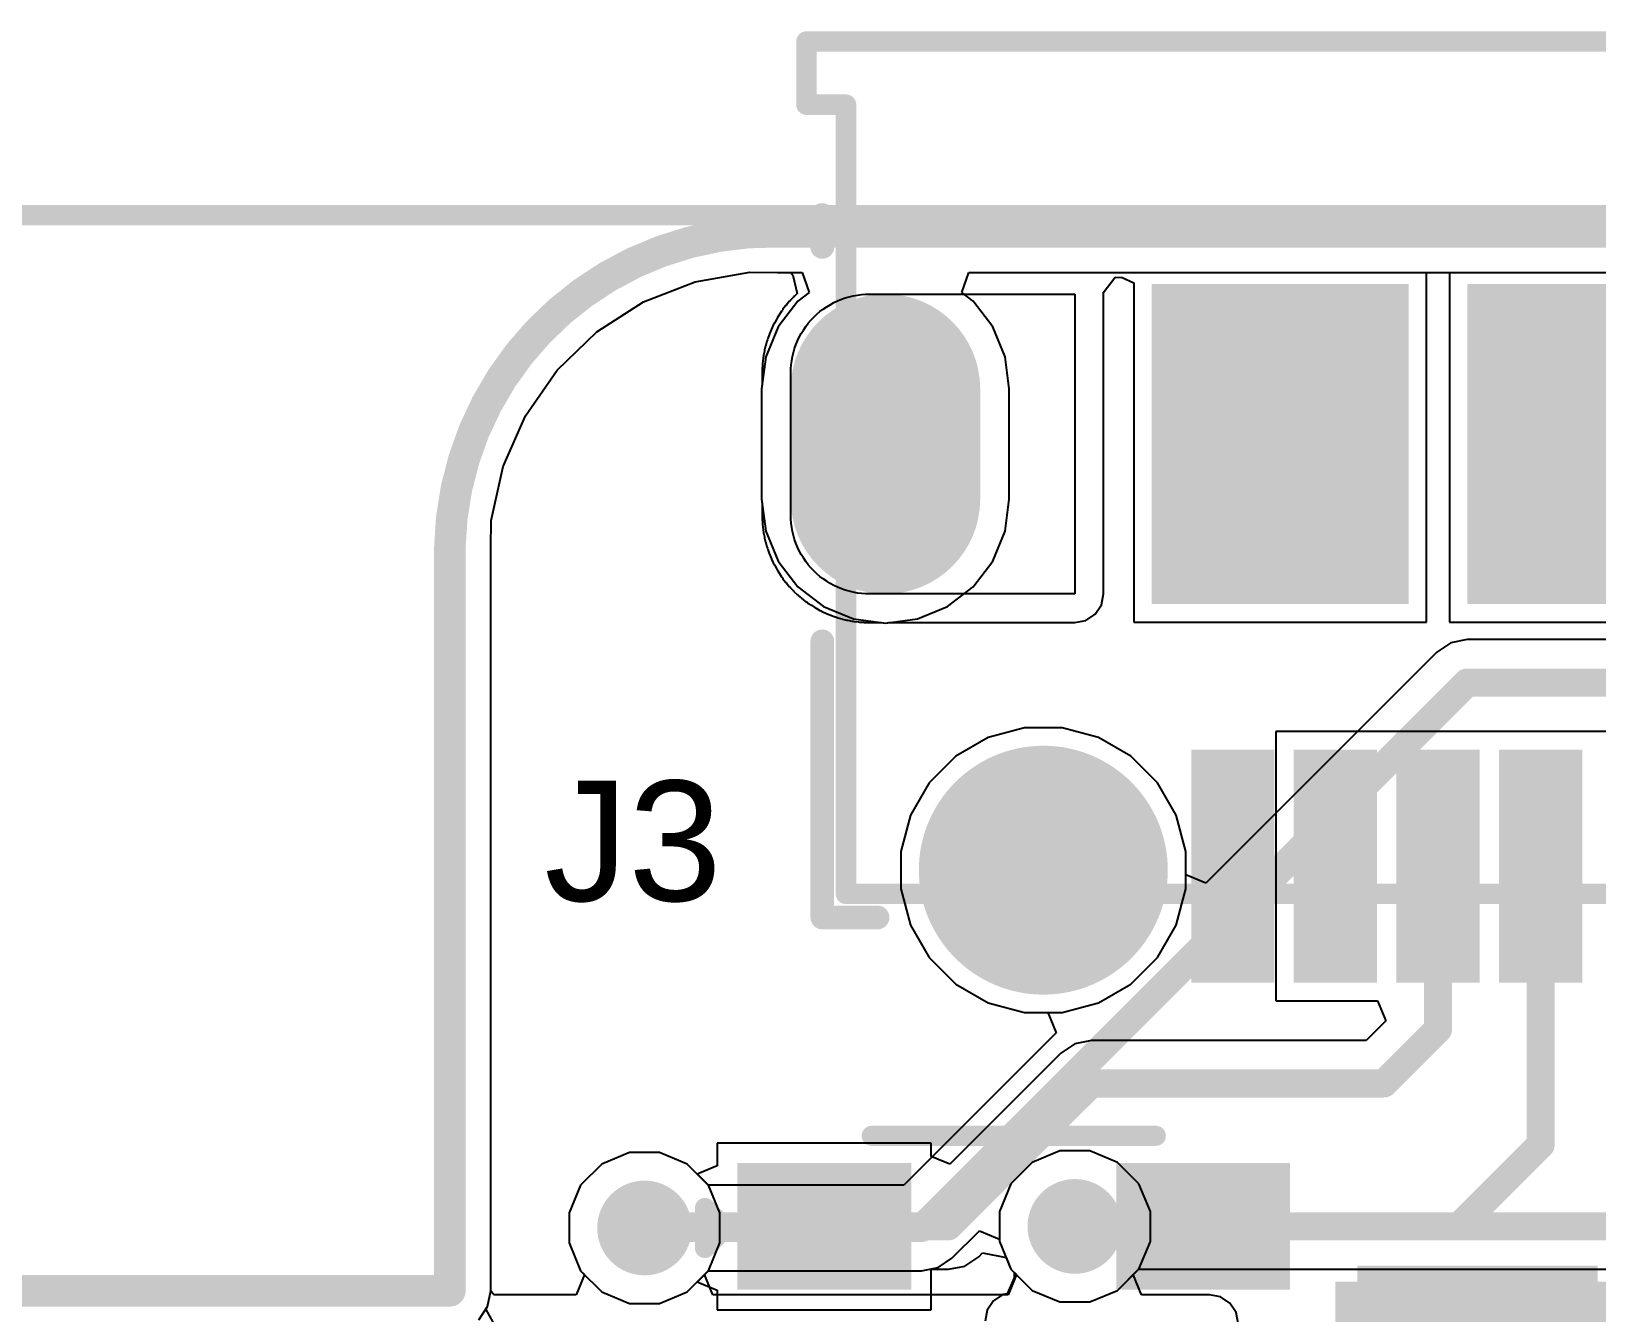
# Model space of a CAD drawing. Header units: inches. Extents: x -3 to 128, y -12 to 41.
# Drawn here: x 57.36 to 67.28, y 32.95 to 41.07 of the extents above; entities that cross this region are included whole.
import ezdxf

# ---------------------------------------------------------------- set-up
doc = ezdxf.new("R2010")
doc.units = ezdxf.units.IN
for name, color, linetype in [('Board Cutout', 216, 'Continuous'), ('Bottom Layer', 5, 'Continuous'), ('Bottom Solder', 6, 'Continuous'), ('Layer 1', 16, 'Continuous'), ('Layer 2', 76, 'Continuous'), ('Mechanical 13', 56, 'Continuous'), ('Multi-Layer', 9, 'Continuous'), ('Pad Holes', 156, 'Continuous'), ('Top Layer', 1, 'Continuous'), ('Top Overlay', 2, 'Continuous'), ('Top Paste', 8, 'Continuous'), ('Top Solder', 216, 'Continuous'), ('Via Holes', 16, 'Continuous')]:
    doc.layers.add(name, color=color, linetype=linetype)
doc.styles.add('Arial', font='', dxfattribs={"height": 0.2})
doc.styles.get('Arial').set_extended_font_data('Arial')

msp = doc.modelspace()

# ---------------------------------------------------------------- hatches: boundary and pattern name
at = {"layer": 'Bottom Layer'}
h = msp.add_hatch(color=5, dxfattribs=at)
edge = h.paths.add_edge_path()
edge.add_arc((62.772, 38.805), 0.6, 0, 180)
edge.add_line((62.172, 38.805), (62.172, 38.105))
edge.add_arc((62.772, 38.105), 0.6, 180, 360)
edge.add_line((63.372, 38.105), (63.372, 38.805))
h = msp.add_hatch(color=5, dxfattribs=at)
edge = h.paths.add_edge_path()
edge.add_arc((63.772, 35.755), 0.725, 0, 360)
h = msp.add_hatch(color=5, dxfattribs=at)
edge = h.paths.add_edge_path()
edge.add_arc((61.246, 33.488), 0.3, 0, 360)
h = msp.add_hatch(color=5, dxfattribs=at)
edge = h.paths.add_edge_path()
edge.add_arc((63.972, 33.498), 0.3, 0, 360)
at = {"layer": 'Bottom Solder'}
h = msp.add_hatch(color=6, dxfattribs=at)
edge = h.paths.add_edge_path()
edge.add_arc((63.772, 35.755), 0.7885, 0, 360)
at = {"layer": 'Layer 1'}
h = msp.add_hatch(color=16, dxfattribs=at)
edge = h.paths.add_edge_path()
edge.add_arc((62.772, 38.805), 0.6, 0, 180)
edge.add_line((62.172, 38.805), (62.172, 38.105))
edge.add_arc((62.772, 38.105), 0.6, 180, 360)
edge.add_line((63.372, 38.105), (63.372, 38.805))
h = msp.add_hatch(color=16, dxfattribs=at)
edge = h.paths.add_edge_path()
edge.add_arc((63.772, 35.755), 0.725, 0, 360)
h = msp.add_hatch(color=16, dxfattribs=at)
edge = h.paths.add_edge_path()
edge.add_arc((61.246, 33.488), 0.3, 0, 360)
h = msp.add_hatch(color=16, dxfattribs=at)
edge = h.paths.add_edge_path()
edge.add_arc((63.972, 33.498), 0.3, 0, 360)
at = {"layer": 'Layer 2'}
h = msp.add_hatch(color=76, dxfattribs=at)
edge = h.paths.add_edge_path()
edge.add_arc((62.772, 38.805), 0.6, 0, 180)
edge.add_line((62.172, 38.805), (62.172, 38.105))
edge.add_arc((62.772, 38.105), 0.6, 180, 360)
edge.add_line((63.372, 38.105), (63.372, 38.805))
h = msp.add_hatch(color=76, dxfattribs=at)
edge = h.paths.add_edge_path()
edge.add_arc((63.772, 35.755), 0.725, 0, 360)
h = msp.add_hatch(color=76, dxfattribs=at)
edge = h.paths.add_edge_path()
edge.add_arc((61.246, 33.488), 0.3, 0, 360)
h = msp.add_hatch(color=76, dxfattribs=at)
edge = h.paths.add_edge_path()
edge.add_arc((63.972, 33.498), 0.3, 0, 360)
at = {"layer": 'Multi-Layer'}
h = msp.add_hatch(color=9, dxfattribs=at)
edge = h.paths.add_edge_path()
edge.add_arc((62.772, 38.805), 0.6, 0, 180)
edge.add_line((62.172, 38.805), (62.172, 38.105))
edge.add_arc((62.772, 38.105), 0.6, 180, 360)
edge.add_line((63.372, 38.105), (63.372, 38.805))
h = msp.add_hatch(color=9, dxfattribs=at)
edge = h.paths.add_edge_path()
edge.add_arc((63.772, 35.755), 0.725, 0, 360)
at = {"layer": 'Pad Holes'}
h = msp.add_hatch(color=7, dxfattribs=at)
edge = h.paths.add_edge_path()
edge.add_arc((62.772, 38.805), 0.3, 0, 180)
edge.add_line((62.472, 38.805), (62.472, 38.105))
edge.add_arc((62.772, 38.105), 0.3, 180, 360)
edge.add_line((63.072, 38.105), (63.072, 38.805))
h = msp.add_hatch(color=7, dxfattribs=at)
edge = h.paths.add_edge_path()
edge.add_arc((63.772, 35.755), 0.425, 0, 360)
at = {"layer": 'Top Layer'}
h = msp.add_hatch(color=1, dxfattribs=at)
edge = h.paths.add_edge_path()
edge.add_arc((62.772, 38.805), 0.6, 0, 180)
edge.add_line((62.172, 38.805), (62.172, 38.105))
edge.add_arc((62.772, 38.105), 0.6, 180, 360)
edge.add_line((63.372, 38.105), (63.372, 38.805))
for points in [[(66.022, 37.505), (64.522, 37.505), (64.522, 39.405), (66.022, 39.405)], [(68.022, 37.505), (66.522, 37.505), (66.522, 39.405), (68.022, 39.405)], [(65.172, 35.105), (64.772, 35.105), (64.772, 36.455), (65.172, 36.455)], [(65.822, 35.105), (65.422, 35.105), (65.422, 36.455), (65.822, 36.455)], [(66.472, 35.105), (66.072, 35.105), (66.072, 36.455), (66.472, 36.455)], [(67.122, 35.105), (66.722, 35.105), (66.722, 36.455), (67.122, 36.455)], [(62.8845, 33.148), (61.8845, 33.148), (61.8845, 33.848), (62.8845, 33.848)], [(65.2846, 33.148), (64.2846, 33.148), (64.2846, 33.848), (65.2846, 33.848)], [(65.622, 31.8022), (67.772, 31.8022), (67.772, 33.1482), (65.622, 33.1482)], [(65.862, 31.9482), (65.862, 33.1482), (67.182, 33.1482), (67.182, 31.9482)]]:
    msp.add_hatch(color=1, dxfattribs=at).paths.add_polyline_path(points)
h = msp.add_hatch(color=1, dxfattribs=at)
edge = h.paths.add_edge_path()
edge.add_arc((63.772, 35.755), 0.725, 0, 360)
h = msp.add_hatch(color=1, dxfattribs=at)
edge = h.paths.add_edge_path()
edge.add_arc((61.246, 33.488), 0.3, 0, 360)
h = msp.add_hatch(color=1, dxfattribs=at)
edge = h.paths.add_edge_path()
edge.add_arc((63.972, 33.498), 0.3, 0, 360)
at = {"layer": 'Top Paste'}
for points in [[(66.022, 37.505), (64.522, 37.505), (64.522, 39.405), (66.022, 39.405)], [(68.022, 37.505), (66.522, 37.505), (66.522, 39.405), (68.022, 39.405)], [(65.172, 35.105), (64.772, 35.105), (64.772, 36.455), (65.172, 36.455)], [(65.822, 35.105), (65.422, 35.105), (65.422, 36.455), (65.822, 36.455)], [(66.472, 35.105), (66.072, 35.105), (66.072, 36.455), (66.472, 36.455)], [(67.122, 35.105), (66.722, 35.105), (66.722, 36.455), (67.122, 36.455)], [(62.8845, 33.148), (61.8845, 33.148), (61.8845, 33.848), (62.8845, 33.848)], [(65.2846, 33.148), (64.2846, 33.148), (64.2846, 33.848), (65.2846, 33.848)], [(65.862, 31.9482), (65.862, 33.1482), (67.182, 33.1482), (67.182, 31.9482)]]:
    msp.add_hatch(color=8, dxfattribs=at).paths.add_polyline_path(points)
at = {"layer": 'Top Solder'}
for points in [[(66.0855, 37.4415), (64.4585, 37.4415), (64.4585, 39.4685), (66.0855, 39.4685)], [(68.0855, 37.4415), (66.4585, 37.4415), (66.4585, 39.4685), (68.0855, 39.4685)], [(65.2355, 35.0415), (64.7085, 35.0415), (64.7085, 36.5185), (65.2355, 36.5185)], [(65.8855, 35.0415), (65.3585, 35.0415), (65.3585, 36.5185), (65.8855, 36.5185)], [(66.5355, 35.0415), (66.0085, 35.0415), (66.0085, 36.5185), (66.5355, 36.5185)], [(67.1855, 35.0415), (66.6585, 35.0415), (66.6585, 36.5185), (67.1855, 36.5185)], [(62.9353, 33.0972), (61.8337, 33.0972), (61.8337, 33.8988), (62.9353, 33.8988)], [(65.3354, 33.0972), (64.2338, 33.0972), (64.2338, 33.8988), (65.3354, 33.8988)], [(65.7604, 31.8466), (65.7604, 33.2498), (67.2836, 33.2498), (67.2836, 31.8466)]]:
    msp.add_hatch(color=216, dxfattribs=at).paths.add_polyline_path(points)
h = msp.add_hatch(color=216, dxfattribs=at)
edge = h.paths.add_edge_path()
edge.add_arc((63.772, 35.755), 0.7885, 0, 360)
at = {"layer": 'Via Holes'}
h = msp.add_hatch(color=7, dxfattribs=at)
edge = h.paths.add_edge_path()
edge.add_arc((61.246, 33.488), 0.15, 0, 360)
h = msp.add_hatch(color=7, dxfattribs=at)
edge = h.paths.add_edge_path()
edge.add_arc((63.972, 33.498), 0.15, 0, 360)

# ---------------------------------------------------------------- linework, layer by layer
at = {"layer": 'Board Cutout', "const_width": 0.2}
msp.add_lwpolyline([(60.0128, 37.8, -0.414214), (62.0928, 39.8)], format="xyb", dxfattribs=at)
for points in [[(62.0928, 39.8), (79.4926, 39.8)], [(60.0128, 33.09), (60.0128, 37.8)], [(-0.0026, 33.09), (59.9977, 33.09)]]:
    msp.add_lwpolyline(points, dxfattribs=at)
at = {"layer": 'Board Cutout', "const_width": 0.1}
for points in [[(62.0428, 39.8, 1), (62.1428, 39.8, 1)], [(62.0428, 39.8, 1), (62.1428, 39.8, 1)], [(59.9628, 37.8, 1), (60.0628, 37.8, 1)], [(59.9628, 37.8, 1), (60.0628, 37.8, 1)], [(59.9477, 33.09, 1), (60.0477, 33.09, 1)], [(59.9628, 33.09, 1), (60.0628, 33.09, 1)]]:
    msp.add_lwpolyline(points, format="xyb", close=True, dxfattribs=at)
at = {"layer": 'Bottom Layer'}
for p, q in [((61.2401, 39.355), (61.5669, 39.4829)), ((61.5669, 39.4829), (61.9123, 39.5446)), ((61.9123, 39.5446), (62.0877, 39.5411)), ((62.0877, 39.5411), (62.0903, 39.5416)), ((62.0903, 39.5416), (62.0928, 39.5411)), ((62.0928, 39.5411), (62.2449, 39.5411)), ((62.2449, 39.5411), (62.288, 39.4141)), ((63.256, 39.4141), (63.2991, 39.5411)), ((63.2991, 39.5411), (69.2449, 39.5411)), ((62.288, 39.4141), (62.2172, 39.3598)), ((63.3267, 39.3598), (63.256, 39.4141)), ((60.9446, 39.1658), (61.2401, 39.355)), ((62.2172, 39.3598), (62.0926, 39.1973)), ((63.4514, 39.1973), (63.3267, 39.3598)), ((60.6916, 38.9225), (60.9446, 39.1658)), ((62.0926, 39.1973), (62.0142, 39.0081)), ((63.5298, 39.0081), (63.4514, 39.1973)), ((62.0142, 39.0081), (61.9875, 38.805)), ((63.5565, 38.805), (63.5298, 39.0081)), ((60.491, 38.6346), (60.6916, 38.9225)), ((61.9875, 38.805), (61.9875, 38.105)), ((63.5565, 38.105), (63.5565, 38.805)), ((60.3504, 38.3131), (60.491, 38.6346)), ((60.2752, 37.9704), (60.3504, 38.3131)), ((61.9875, 38.105), (62.0142, 37.902)), ((63.5298, 37.902), (63.5565, 38.105)), ((60.2718, 37.7975), (60.2752, 37.9704)), ((62.0142, 37.902), (62.0926, 37.7128)), ((63.4514, 37.7128), (63.5298, 37.902)), ((60.2718, 33.09), (60.2718, 37.7975)), ((62.0926, 37.7128), (62.2172, 37.5503)), ((63.3267, 37.5503), (63.4514, 37.7128)), ((62.2172, 37.5503), (62.3797, 37.4256)), ((63.1642, 37.4256), (63.3267, 37.5503)), ((62.3797, 37.4256), (62.5689, 37.3473)), ((62.975, 37.3473), (63.1642, 37.4256)), ((62.5689, 37.3473), (62.772, 37.3205)), ((62.772, 37.3205), (62.975, 37.3473)), ((66.3523, 37.1948), (66.264, 37.1358)), ((66.4563, 37.2155), (66.3523, 37.1948)), ((69.5971, 37.2155), (66.4563, 37.2155)), ((66.264, 37.1358), (64.8018, 35.6736)), ((66.264, 37.1358), (66.264, 37.1358)), ((63.4235, 36.5963), (63.2176, 36.4775)), ((63.6531, 36.6578), (63.4235, 36.5963)), ((63.8908, 36.6578), (63.6531, 36.6578)), ((64.1204, 36.5963), (63.8908, 36.6578)), ((64.3263, 36.4775), (64.1204, 36.5963)), ((63.2176, 36.4775), (63.0496, 36.3094)), ((64.4944, 36.3094), (64.3263, 36.4775)), ((63.0496, 36.3094), (62.9307, 36.1035)), ((64.6133, 36.1035), (64.4944, 36.3094)), ((62.9307, 36.1035), (62.8692, 35.8739)), ((64.6748, 35.8739), (64.6133, 36.1035)), ((62.8692, 35.8739), (62.8692, 35.6362)), ((64.6748, 35.7262), (64.6748, 35.8739)), ((64.8018, 35.6736), (64.6748, 35.7262)), ((62.8692, 35.6362), (62.9307, 35.4066)), ((62.9307, 35.4066), (63.0496, 35.2007)), ((63.0496, 35.2007), (63.2176, 35.0326)), ((63.2176, 35.0326), (63.4235, 34.9138)), ((63.4235, 34.9138), (63.6531, 34.8522)), ((63.6531, 34.8522), (63.8009, 34.8522)), ((63.8009, 34.8522), (63.8535, 34.7252)), ((63.8535, 34.7252), (62.8881, 33.7599)), ((61.1509, 33.9658), (60.9753, 33.893)), ((61.341, 33.9658), (61.1509, 33.9658)), ((61.5166, 33.893), (61.341, 33.9658)), ((60.9753, 33.893), (60.8409, 33.7586)), ((61.6498, 33.7599), (61.5166, 33.893)), ((60.8409, 33.7586), (60.7682, 33.583)), ((62.8881, 33.7599), (61.6498, 33.7599)), ((60.7682, 33.583), (60.7682, 33.3929)), ((63.193, 33.2957), (63.3672, 33.4698)), ((63.3672, 33.4698), (63.4942, 33.4172)), ((63.4942, 33.4172), (63.4942, 33.4029)), ((60.7682, 33.3929), (60.8409, 33.2173)), ((63.4942, 33.4029), (63.5669, 33.2273)), ((60.8409, 33.2173), (60.9753, 33.0829)), ((63.0007, 33.216), (63.1048, 33.2367)), ((63.1048, 33.2367), (63.193, 33.2957)), ((63.5669, 33.2273), (63.7013, 33.0929)), ((64.2426, 33.0929), (64.3758, 33.226)), ((64.3758, 33.226), (68.862, 33.226)), ((61.5166, 33.0829), (61.6498, 33.216)), ((61.6498, 33.216), (63.0007, 33.216)), ((60.2521, 32.9909), (60.2718, 33.09)), ((60.9753, 33.0829), (61.1509, 33.0102)), ((61.341, 33.0102), (61.5166, 33.0829)), ((63.7013, 33.0929), (63.8769, 33.0202)), ((63.8769, 33.0202), (64.067, 33.0202)), ((64.067, 33.0202), (64.2426, 33.0929)), ((60.1959, 32.9069), (60.2521, 32.9909)), ((61.1509, 33.0102), (61.341, 33.0102))]:
    msp.add_line(p, q, dxfattribs=at)
at = {"layer": 'Bottom Layer', "const_width": 0.1778}
for points in [[(63.0007, 33.488), (66.4563, 36.9435)], [(66.4563, 36.9435), (77.379, 36.9435)], [(61.246, 33.488), (63.0007, 33.488)], [(63.972, 33.498), (68.862, 33.498)]]:
    msp.add_lwpolyline(points, dxfattribs=at)
at = {"layer": 'Bottom Layer', "const_width": 0.0889}
for points in [[(66.4119, 36.9435, 1), (66.5008, 36.9435, 1)], [(66.4119, 36.9435, 1), (66.5008, 36.9435, 1)], [(61.2015, 33.488, 1), (61.2904, 33.488, 1)], [(62.9563, 33.488, 1), (63.0452, 33.488, 1)], [(62.9563, 33.488, 1), (63.0452, 33.488, 1)], [(63.9275, 33.498, 1), (64.0164, 33.498, 1)]]:
    msp.add_lwpolyline(points, format="xyb", close=True, dxfattribs=at)
at = {"layer": 'Layer 1'}
for p, q in [((61.2401, 39.355), (61.5669, 39.4829)), ((61.5669, 39.4829), (61.9123, 39.5446)), ((61.9123, 39.5446), (62.0877, 39.5411)), ((62.0877, 39.5411), (62.0903, 39.5416)), ((62.0903, 39.5416), (62.0928, 39.5411)), ((62.0928, 39.5411), (62.2449, 39.5411)), ((62.2449, 39.5411), (62.288, 39.4141)), ((63.256, 39.4141), (63.2991, 39.5411)), ((63.2991, 39.5411), (69.2449, 39.5411)), ((62.288, 39.4141), (62.2172, 39.3598)), ((63.3267, 39.3598), (63.256, 39.4141)), ((60.9446, 39.1658), (61.2401, 39.355)), ((62.2172, 39.3598), (62.0926, 39.1973)), ((63.4514, 39.1973), (63.3267, 39.3598)), ((60.6916, 38.9225), (60.9446, 39.1658)), ((62.0926, 39.1973), (62.0142, 39.0081)), ((63.5298, 39.0081), (63.4514, 39.1973)), ((62.0142, 39.0081), (61.9875, 38.805)), ((63.5565, 38.805), (63.5298, 39.0081)), ((60.491, 38.6346), (60.6916, 38.9225)), ((61.9875, 38.805), (61.9875, 38.105)), ((63.5565, 38.105), (63.5565, 38.805)), ((60.3504, 38.3131), (60.491, 38.6346)), ((60.2752, 37.9704), (60.3504, 38.3131)), ((61.9875, 38.105), (62.0142, 37.902)), ((63.5298, 37.902), (63.5565, 38.105)), ((60.2718, 37.7975), (60.2752, 37.9704)), ((62.0142, 37.902), (62.0926, 37.7128)), ((63.4514, 37.7128), (63.5298, 37.902)), ((60.2718, 33.09), (60.2718, 37.7975)), ((62.0926, 37.7128), (62.2172, 37.5503)), ((63.3267, 37.5503), (63.4514, 37.7128)), ((62.2172, 37.5503), (62.3797, 37.4256)), ((63.1642, 37.4256), (63.3267, 37.5503)), ((62.3797, 37.4256), (62.5689, 37.3473)), ((62.975, 37.3473), (63.1642, 37.4256)), ((62.5689, 37.3473), (62.772, 37.3205)), ((62.772, 37.3205), (62.975, 37.3473)), ((63.4235, 36.5963), (63.2176, 36.4775)), ((63.6531, 36.6578), (63.4235, 36.5963)), ((63.8908, 36.6578), (63.6531, 36.6578)), ((64.1204, 36.5963), (63.8908, 36.6578)), ((64.3263, 36.4775), (64.1204, 36.5963)), ((63.2176, 36.4775), (63.0496, 36.3094)), ((64.4944, 36.3094), (64.3263, 36.4775)), ((63.0496, 36.3094), (62.9307, 36.1035)), ((64.6133, 36.1035), (64.4944, 36.3094)), ((62.9307, 36.1035), (62.8692, 35.8739)), ((64.6748, 35.8739), (64.6133, 36.1035)), ((62.8692, 35.8739), (62.8692, 35.6362)), ((64.6748, 35.6362), (64.6748, 35.8739)), ((62.8692, 35.6362), (62.9307, 35.4066)), ((64.6133, 35.4066), (64.6748, 35.6362)), ((62.9307, 35.4066), (63.0496, 35.2007)), ((64.4944, 35.2007), (64.6133, 35.4066)), ((63.0496, 35.2007), (63.2176, 35.0326)), ((64.3263, 35.0326), (64.4944, 35.2007)), ((63.2176, 35.0326), (63.4235, 34.9138)), ((64.1204, 34.9138), (64.3263, 35.0326)), ((63.4235, 34.9138), (63.6531, 34.8522)), ((63.8908, 34.8522), (64.1204, 34.9138)), ((63.6531, 34.8522), (63.8908, 34.8522)), ((61.1509, 33.9658), (60.9753, 33.893)), ((61.341, 33.9658), (61.1509, 33.9658)), ((61.5166, 33.893), (61.341, 33.9658)), ((63.8769, 33.9758), (63.7013, 33.903)), ((64.067, 33.9758), (63.8769, 33.9758)), ((64.2426, 33.903), (64.067, 33.9758)), ((60.9753, 33.893), (60.8409, 33.7586)), ((61.651, 33.7586), (61.5166, 33.893)), ((63.7013, 33.903), (63.5669, 33.7686)), ((64.377, 33.7686), (64.2426, 33.903)), ((60.8409, 33.7586), (60.7682, 33.583)), ((61.7238, 33.583), (61.651, 33.7586)), ((63.5669, 33.7686), (63.4942, 33.593)), ((64.4498, 33.593), (64.377, 33.7686)), ((60.7682, 33.583), (60.7682, 33.3929)), ((61.7238, 33.3929), (61.7238, 33.583)), ((63.4942, 33.593), (63.4942, 33.4029)), ((64.4498, 33.4029), (64.4498, 33.593)), ((60.7682, 33.3929), (60.8409, 33.2173)), ((61.651, 33.2173), (61.7238, 33.3929)), ((63.4942, 33.4029), (63.5669, 33.2273)), ((64.377, 33.2273), (64.4498, 33.4029)), ((60.8409, 33.2173), (60.9753, 33.0829)), ((61.5166, 33.0829), (61.651, 33.2173)), ((63.5669, 33.2273), (63.7013, 33.0929)), ((64.2426, 33.0929), (64.377, 33.2273)), ((60.2521, 32.9909), (60.2718, 33.09)), ((60.9753, 33.0829), (61.1509, 33.0102)), ((61.341, 33.0102), (61.5166, 33.0829)), ((63.7013, 33.0929), (63.8769, 33.0202)), ((63.8769, 33.0202), (64.067, 33.0202)), ((64.067, 33.0202), (64.2426, 33.0929)), ((60.1959, 32.9069), (60.2521, 32.9909)), ((61.1509, 33.0102), (61.341, 33.0102))]:
    msp.add_line(p, q, dxfattribs=at)
at = {"layer": 'Layer 2'}
for p, q in [((61.2401, 39.355), (61.5669, 39.4829)), ((61.5669, 39.4829), (61.9123, 39.5446)), ((61.9123, 39.5446), (62.0877, 39.5411)), ((62.0877, 39.5411), (62.0903, 39.5416)), ((62.0903, 39.5416), (62.0928, 39.5411)), ((62.0928, 39.5411), (62.2449, 39.5411)), ((62.2449, 39.5411), (62.288, 39.4141)), ((63.256, 39.4141), (63.2991, 39.5411)), ((63.2991, 39.5411), (69.2449, 39.5411)), ((62.288, 39.4141), (62.2172, 39.3598)), ((63.3267, 39.3598), (63.256, 39.4141)), ((60.9446, 39.1658), (61.2401, 39.355)), ((62.2172, 39.3598), (62.0926, 39.1973)), ((63.4514, 39.1973), (63.3267, 39.3598)), ((60.6916, 38.9225), (60.9446, 39.1658)), ((62.0926, 39.1973), (62.0142, 39.0081)), ((63.5298, 39.0081), (63.4514, 39.1973)), ((62.0142, 39.0081), (61.9875, 38.805)), ((63.5565, 38.805), (63.5298, 39.0081)), ((60.491, 38.6346), (60.6916, 38.9225)), ((61.9875, 38.805), (61.9875, 38.105)), ((63.5565, 38.105), (63.5565, 38.805)), ((60.3504, 38.3131), (60.491, 38.6346)), ((60.2752, 37.9704), (60.3504, 38.3131)), ((61.9875, 38.105), (62.0142, 37.902)), ((63.5298, 37.902), (63.5565, 38.105)), ((60.2718, 37.7975), (60.2752, 37.9704)), ((62.0142, 37.902), (62.0926, 37.7128)), ((63.4514, 37.7128), (63.5298, 37.902)), ((60.2718, 33.09), (60.2718, 37.7975)), ((62.0926, 37.7128), (62.2172, 37.5503)), ((63.3267, 37.5503), (63.4514, 37.7128)), ((62.2172, 37.5503), (62.3797, 37.4256)), ((63.1642, 37.4256), (63.3267, 37.5503)), ((62.3797, 37.4256), (62.5689, 37.3473)), ((62.975, 37.3473), (63.1642, 37.4256)), ((62.5689, 37.3473), (62.772, 37.3205)), ((62.772, 37.3205), (62.975, 37.3473)), ((63.4235, 36.5963), (63.2176, 36.4775)), ((63.6531, 36.6578), (63.4235, 36.5963)), ((63.8908, 36.6578), (63.6531, 36.6578)), ((64.1204, 36.5963), (63.8908, 36.6578)), ((64.3263, 36.4775), (64.1204, 36.5963)), ((63.2176, 36.4775), (63.0496, 36.3094)), ((64.4944, 36.3094), (64.3263, 36.4775)), ((63.0496, 36.3094), (62.9307, 36.1035)), ((64.6133, 36.1035), (64.4944, 36.3094)), ((62.9307, 36.1035), (62.8692, 35.8739)), ((64.6748, 35.8739), (64.6133, 36.1035)), ((62.8692, 35.8739), (62.8692, 35.6362)), ((64.6748, 35.6362), (64.6748, 35.8739)), ((62.8692, 35.6362), (62.9307, 35.4066)), ((64.6133, 35.4066), (64.6748, 35.6362)), ((62.9307, 35.4066), (63.0496, 35.2007)), ((64.4944, 35.2007), (64.6133, 35.4066)), ((63.0496, 35.2007), (63.2176, 35.0326)), ((64.3263, 35.0326), (64.4944, 35.2007)), ((63.2176, 35.0326), (63.4235, 34.9138)), ((64.1204, 34.9138), (64.3263, 35.0326)), ((63.4235, 34.9138), (63.6531, 34.8522)), ((63.8908, 34.8522), (64.1204, 34.9138)), ((63.6531, 34.8522), (63.8908, 34.8522)), ((61.1509, 33.9658), (60.9753, 33.893)), ((61.341, 33.9658), (61.1509, 33.9658)), ((61.5166, 33.893), (61.341, 33.9658)), ((63.8769, 33.9758), (63.7013, 33.903)), ((64.067, 33.9758), (63.8769, 33.9758)), ((64.2426, 33.903), (64.067, 33.9758)), ((60.9753, 33.893), (60.8409, 33.7586)), ((61.651, 33.7586), (61.5166, 33.893)), ((63.7013, 33.903), (63.5669, 33.7686)), ((64.377, 33.7686), (64.2426, 33.903)), ((60.8409, 33.7586), (60.7682, 33.583)), ((61.7238, 33.583), (61.651, 33.7586)), ((63.5669, 33.7686), (63.4942, 33.593)), ((64.4498, 33.593), (64.377, 33.7686)), ((60.7682, 33.583), (60.7682, 33.3929)), ((61.7238, 33.3929), (61.7238, 33.583)), ((63.4942, 33.593), (63.4942, 33.4029)), ((64.4498, 33.4029), (64.4498, 33.593)), ((60.7682, 33.3929), (60.8409, 33.2173)), ((61.651, 33.2173), (61.7238, 33.3929)), ((63.4942, 33.4029), (63.5669, 33.2273)), ((64.377, 33.2273), (64.4498, 33.4029)), ((60.8409, 33.2173), (60.8659, 33.1923)), ((61.6261, 33.1923), (61.651, 33.2173)), ((63.5669, 33.2273), (63.6019, 33.1923)), ((64.342, 33.1923), (64.377, 33.2273)), ((60.8659, 33.1923), (60.8133, 33.0653)), ((61.6787, 33.0653), (61.6261, 33.1923)), ((63.6019, 33.1923), (63.5493, 33.0653)), ((64.3946, 33.0653), (64.342, 33.1923)), ((60.292, 33.0653), (60.2718, 33.09)), ((60.8133, 33.0653), (60.292, 33.0653)), ((63.5493, 33.0653), (61.6787, 33.0653)), ((64.8251, 33.0653), (64.3946, 33.0653)), ((64.8944, 33.0515), (64.8251, 33.0653)), ((64.9533, 33.0122), (64.8944, 33.0515)), ((64.9926, 32.9534), (64.9533, 33.0122)), ((65.0064, 32.884), (64.9926, 32.9534))]:
    msp.add_line(p, q, dxfattribs=at)
at = {"layer": 'Mechanical 13', "const_width": 0.13}
for points in [[(62.272, 41.005), (70.272, 41.005)], [(62.272, 40.605), (62.272, 41.005)], [(62.272, 40.605), (62.522, 40.605)], [(62.522, 35.605), (62.522, 40.605)], [(55.272, 39.905), (70.022, 39.905)], [(62.522, 35.605), (70.022, 35.605)]]:
    msp.add_lwpolyline(points, dxfattribs=at)
at = {"layer": 'Mechanical 13', "const_width": 0.065}
for points in [[(62.2395, 41.005, 1), (62.3045, 41.005, 1)], [(62.2395, 41.005, 1), (62.3045, 41.005, 1)], [(62.2395, 40.605, 1), (62.3045, 40.605, 1)], [(62.2395, 40.605, 1), (62.3045, 40.605, 1)], [(62.4895, 40.605, 1), (62.5545, 40.605, 1)], [(62.4895, 40.605, 1), (62.5545, 40.605, 1)], [(62.4895, 35.605, 1), (62.5545, 35.605, 1)], [(62.4895, 35.605, 1), (62.5545, 35.605, 1)]]:
    msp.add_lwpolyline(points, format="xyb", close=True, dxfattribs=at)
at = {"layer": 'Top Layer'}
for p, q in [((61.2401, 39.355), (61.5669, 39.4829)), ((61.5669, 39.4829), (61.9123, 39.5446)), ((61.9123, 39.5446), (62.0877, 39.5411)), ((62.0877, 39.5411), (62.0903, 39.5416)), ((62.0903, 39.5416), (62.0928, 39.5411)), ((62.0928, 39.5411), (62.1725, 39.5411)), ((62.1725, 39.5411), (62.1843, 39.5248)), ((62.1843, 39.5248), (62.2123, 39.4086)), ((64.1515, 39.4138), (64.2269, 39.5124)), ((64.2269, 39.5124), (64.2716, 39.5107)), ((64.2716, 39.5107), (64.3442, 39.4769)), ((64.3442, 39.4769), (64.3442, 37.3272)), ((66.1998, 37.3272), (66.1998, 39.5411)), ((66.1998, 39.5411), (66.3442, 39.5411)), ((66.3442, 39.5411), (66.3442, 37.3272)), ((62.1684, 39.3647), (62.1657, 39.3605)), ((62.1864, 39.3837), (62.1684, 39.3647)), ((62.1904, 39.3866), (62.1864, 39.3837)), ((62.1933, 39.3906), (62.1904, 39.3866)), ((62.2123, 39.4086), (62.1933, 39.3906)), ((62.469, 39.362), (62.493, 39.372)), ((62.493, 39.372), (62.517, 39.381)), ((62.517, 39.381), (62.543, 39.388)), ((62.543, 39.388), (62.568, 39.394)), ((62.568, 39.394), (62.594, 39.399)), ((62.594, 39.399), (62.62, 39.402)), ((62.62, 39.402), (62.646, 39.404)), ((62.646, 39.404), (62.672, 39.405)), ((62.672, 39.405), (63.972, 39.405)), ((63.972, 39.405), (63.972, 37.505)), ((64.1533, 39.405), (64.1515, 39.4138)), ((64.1533, 37.505), (64.1533, 39.405)), ((60.9446, 39.1658), (61.2401, 39.355)), ((62.114, 39.2964), (62.086, 39.2524)), ((62.1194, 39.302), (62.114, 39.2964)), ((62.1228, 39.3089), (62.1194, 39.302)), ((62.1388, 39.3299), (62.1228, 39.3089)), ((62.1425, 39.3332), (62.1388, 39.3299)), ((62.1448, 39.3374), (62.1425, 39.3332)), ((62.1618, 39.3574), (62.1448, 39.3374)), ((62.1657, 39.3605), (62.1618, 39.3574)), ((62.318, 39.259), (62.337, 39.277)), ((62.337, 39.277), (62.357, 39.294)), ((62.357, 39.294), (62.378, 39.31)), ((62.378, 39.31), (62.4, 39.324)), ((62.4, 39.324), (62.422, 39.338)), ((62.422, 39.338), (62.445, 39.351)), ((62.445, 39.351), (62.469, 39.362)), ((60.6916, 38.9225), (60.9446, 39.1658)), ((62.0476, 39.1778), (62.0376, 39.1538)), ((62.0494, 39.1804), (62.0476, 39.1778)), ((62.0502, 39.1836), (62.0494, 39.1804)), ((62.0612, 39.2076), (62.0502, 39.1836)), ((62.0657, 39.2139), (62.0612, 39.2076)), ((62.0682, 39.2212), (62.0657, 39.2139)), ((62.0812, 39.2442), (62.0682, 39.2212)), ((62.0843, 39.2479), (62.0812, 39.2442)), ((62.086, 39.2524), (62.0843, 39.2479)), ((62.239, 39.155), (62.253, 39.177)), ((62.253, 39.177), (62.267, 39.199)), ((62.267, 39.199), (62.283, 39.22)), ((62.283, 39.22), (62.3, 39.24)), ((62.3, 39.24), (62.318, 39.259)), ((62.0127, 39.0764), (62.0067, 39.0514)), ((62.0138, 39.0787), (62.0127, 39.0764)), ((62.0139, 39.0812), (62.0138, 39.0787)), ((62.0209, 39.1072), (62.0139, 39.0812)), ((62.0248, 39.115), (62.0209, 39.1072)), ((62.0262, 39.1237), (62.0248, 39.115)), ((62.0352, 39.1477), (62.0262, 39.1237)), ((62.037, 39.1505), (62.0352, 39.1477)), ((62.0376, 39.1538), (62.037, 39.1505)), ((62.196, 39.06), (62.205, 39.084)), ((62.205, 39.084), (62.215, 39.108)), ((62.215, 39.108), (62.226, 39.132)), ((62.226, 39.132), (62.239, 39.155)), ((61.9942, 38.971), (61.9922, 38.945)), ((61.9952, 38.9743), (61.9942, 38.971)), ((61.9979, 39.0038), (61.9949, 38.9778)), ((61.9949, 38.9778), (61.9952, 38.9743)), ((62, 39.0104), (61.9979, 39.0038)), ((62.005, 39.0433), (62, 39.0173)), ((62, 39.0173), (62, 39.0104)), ((62.0065, 39.0472), (62.005, 39.0433)), ((62.0067, 39.0514), (62.0065, 39.0472)), ((62.175, 38.957), (62.178, 38.983)), ((62.178, 38.983), (62.183, 39.009)), ((62.183, 39.009), (62.189, 39.034)), ((62.189, 39.034), (62.196, 39.06)), ((60.491, 38.6346), (60.6916, 38.9225)), ((61.9914, 38.9085), (61.9907, 38.905)), ((61.9907, 38.905), (61.9907, 38.8296)), ((61.9918, 38.938), (61.9908, 38.912)), ((61.9908, 38.912), (61.9914, 38.9085)), ((61.9927, 38.9414), (61.9918, 38.938)), ((61.9922, 38.945), (61.9927, 38.9414)), ((62.172, 38.905), (62.173, 38.931)), ((62.172, 38.005), (62.172, 38.905)), ((62.173, 38.931), (62.175, 38.957)), ((61.9907, 38.8296), (61.9875, 38.805)), ((61.9875, 38.805), (61.9875, 38.105)), ((60.3504, 38.3131), (60.491, 38.6346)), ((60.2752, 37.9704), (60.3504, 38.3131)), ((61.9875, 38.105), (61.9907, 38.0805)), ((61.9907, 38.0805), (61.9907, 38.005)), ((61.9907, 38.005), (61.9914, 38.0016)), ((61.9914, 38.0016), (61.9908, 37.9981)), ((61.9908, 37.9981), (61.9918, 37.9721)), ((62.173, 37.979), (62.172, 38.005)), ((62.175, 37.953), (62.173, 37.979)), ((60.2718, 37.7975), (60.2752, 37.9704)), ((61.9918, 37.9721), (61.9927, 37.9686)), ((61.9927, 37.9686), (61.9922, 37.9651)), ((61.9922, 37.9651), (61.9942, 37.9391)), ((61.9942, 37.9391), (61.9952, 37.9358)), ((61.9952, 37.9358), (61.9949, 37.9323)), ((61.9949, 37.9323), (61.9979, 37.9063)), ((61.9979, 37.9063), (62, 37.8997)), ((62, 37.8997), (62, 37.8928)), ((62, 37.8928), (62.005, 37.8668)), ((62.178, 37.927), (62.175, 37.953)), ((62.183, 37.901), (62.178, 37.927)), ((62.189, 37.876), (62.183, 37.901)), ((60.2718, 33.09), (60.2718, 37.7975)), ((62.005, 37.8668), (62.0065, 37.8629)), ((62.0065, 37.8629), (62.0067, 37.8587)), ((62.0067, 37.8587), (62.0127, 37.8337)), ((62.0127, 37.8337), (62.0138, 37.8314)), ((62.0138, 37.8314), (62.0139, 37.8289)), ((62.0139, 37.8289), (62.0209, 37.8029)), ((62.0209, 37.8029), (62.0248, 37.795)), ((62.0248, 37.795), (62.0262, 37.7864)), ((62.0262, 37.7864), (62.0352, 37.7624)), ((62.196, 37.85), (62.189, 37.876)), ((62.205, 37.826), (62.196, 37.85)), ((62.215, 37.802), (62.205, 37.826)), ((62.226, 37.778), (62.215, 37.802)), ((62.239, 37.755), (62.226, 37.778)), ((62.0352, 37.7624), (62.037, 37.7596)), ((62.037, 37.7596), (62.0376, 37.7563)), ((62.0376, 37.7563), (62.0476, 37.7323)), ((62.0476, 37.7323), (62.0494, 37.7296)), ((62.0494, 37.7296), (62.0502, 37.7265)), ((62.0502, 37.7265), (62.0612, 37.7025)), ((62.0612, 37.7025), (62.0657, 37.6962)), ((62.0657, 37.6962), (62.0682, 37.6888)), ((62.0682, 37.6888), (62.0812, 37.6658)), ((62.253, 37.733), (62.239, 37.755)), ((62.267, 37.711), (62.253, 37.733)), ((62.283, 37.69), (62.267, 37.711)), ((62.3, 37.67), (62.283, 37.69)), ((62.0812, 37.6658), (62.0843, 37.6622)), ((62.0843, 37.6622), (62.086, 37.6577)), ((62.086, 37.6577), (62.1, 37.6357)), ((62.1, 37.6357), (62.1, 37.6357)), ((62.1, 37.6357), (62.114, 37.6137)), ((62.114, 37.6137), (62.1194, 37.6081)), ((62.1194, 37.6081), (62.1228, 37.6012)), ((62.1228, 37.6012), (62.1388, 37.5802)), ((62.1388, 37.5802), (62.1425, 37.5769)), ((62.318, 37.651), (62.3, 37.67)), ((62.337, 37.633), (62.318, 37.651)), ((62.357, 37.616), (62.337, 37.633)), ((62.378, 37.6), (62.357, 37.616)), ((62.4, 37.586), (62.378, 37.6)), ((62.422, 37.572), (62.4, 37.586)), ((62.1425, 37.5769), (62.1448, 37.5726)), ((62.1448, 37.5726), (62.1618, 37.5526)), ((62.1618, 37.5526), (62.1657, 37.5496)), ((62.1657, 37.5496), (62.1684, 37.5454)), ((62.1684, 37.5454), (62.1864, 37.5264)), ((62.1864, 37.5264), (62.1904, 37.5235)), ((62.1904, 37.5235), (62.1933, 37.5194)), ((62.1933, 37.5194), (62.2123, 37.5014)), ((62.2123, 37.5014), (62.2165, 37.4988)), ((62.2165, 37.4988), (62.2196, 37.4949)), ((62.2196, 37.4949), (62.2396, 37.4779)), ((62.445, 37.559), (62.422, 37.572)), ((62.469, 37.548), (62.445, 37.559)), ((62.493, 37.538), (62.469, 37.548)), ((62.517, 37.529), (62.493, 37.538)), ((62.543, 37.522), (62.517, 37.529)), ((62.568, 37.516), (62.543, 37.522)), ((62.594, 37.511), (62.568, 37.516)), ((62.62, 37.508), (62.594, 37.511)), ((62.646, 37.506), (62.62, 37.508)), ((62.672, 37.505), (62.646, 37.506)), ((63.972, 37.505), (62.672, 37.505)), ((64.1395, 37.4357), (64.1533, 37.505)), ((62.2396, 37.4779), (62.2439, 37.4755)), ((62.2439, 37.4755), (62.2471, 37.4718)), ((62.2471, 37.4718), (62.2681, 37.4558)), ((62.2681, 37.4558), (62.2751, 37.4524)), ((62.2751, 37.4524), (62.2807, 37.4471)), ((62.2807, 37.4471), (62.3027, 37.4331)), ((62.3027, 37.4331), (62.3246, 37.4191)), ((62.3246, 37.4191), (62.3291, 37.4174)), ((62.3291, 37.4174), (62.3328, 37.4142)), ((62.3328, 37.4142), (62.3558, 37.4012)), ((62.3558, 37.4012), (62.3632, 37.3988)), ((62.3632, 37.3988), (62.3694, 37.3942)), ((62.3694, 37.3942), (62.3934, 37.3832)), ((62.3934, 37.3832), (62.3966, 37.3825)), ((62.3966, 37.3825), (62.3993, 37.3807)), ((64.1002, 37.3769), (64.1395, 37.4357)), ((62.3993, 37.3807), (62.4233, 37.3707)), ((62.4233, 37.3707), (62.4265, 37.37)), ((62.4265, 37.37), (62.4293, 37.3683)), ((62.4293, 37.3683), (62.4533, 37.3593)), ((62.4533, 37.3593), (62.462, 37.3579)), ((62.462, 37.3579), (62.4698, 37.354)), ((62.4698, 37.354), (62.4958, 37.347)), ((62.4958, 37.347), (62.4984, 37.3468)), ((62.4984, 37.3468), (62.5007, 37.3458)), ((62.5007, 37.3458), (62.5257, 37.3398)), ((62.5257, 37.3398), (62.5299, 37.3396)), ((62.5299, 37.3396), (62.5337, 37.338)), ((62.5337, 37.338), (62.5597, 37.333)), ((62.5597, 37.333), (62.5666, 37.3331)), ((62.5666, 37.3331), (62.5732, 37.331)), ((62.5732, 37.331), (62.5992, 37.328)), ((62.5992, 37.328), (62.6027, 37.3282)), ((62.6027, 37.3282), (62.6061, 37.3273)), ((62.6061, 37.3273), (62.6321, 37.3253)), ((62.6321, 37.3253), (62.6356, 37.3257)), ((62.6356, 37.3257), (62.639, 37.3249)), ((62.639, 37.3249), (62.665, 37.3239)), ((62.665, 37.3239), (62.6685, 37.3245)), ((62.6685, 37.3245), (62.672, 37.3238)), ((62.672, 37.3238), (62.7475, 37.3238)), ((62.7475, 37.3238), (62.772, 37.3205)), ((62.772, 37.3205), (62.7965, 37.3238)), ((62.7965, 37.3238), (63.972, 37.3238)), ((63.972, 37.3238), (64.0414, 37.3376)), ((64.0414, 37.3376), (64.1002, 37.3769)), ((64.3442, 37.3272), (66.1998, 37.3272)), ((66.3442, 37.3272), (68.1998, 37.3272)), ((63.4235, 36.5963), (63.2176, 36.4775)), ((63.6531, 36.6578), (63.4235, 36.5963)), ((63.8908, 36.6578), (63.6531, 36.6578)), ((64.1204, 36.5963), (63.8908, 36.6578)), ((64.3263, 36.4775), (64.1204, 36.5963)), ((67.3545, 36.6328), (65.2442, 36.6328)), ((65.2442, 36.6328), (65.2442, 34.9272)), ((63.2176, 36.4775), (63.0496, 36.3094)), ((64.4944, 36.3094), (64.3263, 36.4775)), ((63.0496, 36.3094), (62.9307, 36.1035)), ((64.6133, 36.1035), (64.4944, 36.3094)), ((62.9307, 36.1035), (62.8692, 35.8739)), ((64.6748, 35.8739), (64.6133, 36.1035)), ((62.8692, 35.8739), (62.8692, 35.6362)), ((64.6748, 35.6362), (64.6748, 35.8739)), ((62.8692, 35.6362), (62.9307, 35.4066)), ((64.6133, 35.4066), (64.6748, 35.6362)), ((62.9307, 35.4066), (63.0496, 35.2007)), ((64.4944, 35.2007), (64.6133, 35.4066)), ((63.0496, 35.2007), (63.2176, 35.0326)), ((64.3263, 35.0326), (64.4944, 35.2007)), ((63.2176, 35.0326), (63.4235, 34.9138)), ((64.1204, 34.9138), (64.3263, 35.0326)), ((63.4235, 34.9138), (63.6531, 34.8522)), ((63.8908, 34.8522), (64.1204, 34.9138)), ((65.2442, 34.9272), (65.8884, 34.9272)), ((65.8884, 34.9272), (65.941, 34.8002)), ((63.6531, 34.8522), (63.8908, 34.8522)), ((65.941, 34.8002), (65.8162, 34.6755)), ((63.9721, 34.6548), (63.8838, 34.5958)), ((64.0761, 34.6755), (63.9721, 34.6548)), ((65.8162, 34.6755), (64.0761, 34.6755)), ((63.8838, 34.5958), (63.1797, 33.8916)), ((63.0623, 34.0258), (61.7067, 34.0258)), ((61.7067, 34.0258), (61.7067, 33.8825)), ((63.0623, 33.9402), (63.0623, 34.0258)), ((61.1509, 33.9658), (60.9753, 33.893)), ((61.341, 33.9658), (61.1509, 33.9658)), ((61.5166, 33.893), (61.341, 33.9658)), ((63.1797, 33.8916), (63.0623, 33.9402)), ((60.9753, 33.893), (60.8409, 33.7586)), ((61.5797, 33.8299), (61.5166, 33.893)), ((61.7067, 33.8825), (61.5797, 33.8299)), ((60.8409, 33.7586), (60.7682, 33.583)), ((60.7682, 33.583), (60.7682, 33.3929)), ((60.7682, 33.3929), (60.8409, 33.2173)), ((63.3628, 33.3057), (63.387, 33.3298)), ((63.387, 33.3298), (63.5368, 33.3)), ((60.8409, 33.2173), (60.9753, 33.0829)), ((63.0623, 32.9702), (63.0623, 33.226)), ((63.0623, 33.226), (63.1705, 33.226)), ((63.1705, 33.226), (63.2746, 33.2467)), ((63.2746, 33.2467), (63.3628, 33.3057)), ((63.5368, 33.3), (63.5669, 33.2273)), ((63.5669, 33.2273), (63.5878, 33.2064)), ((61.5166, 33.0829), (61.5797, 33.146)), ((61.5797, 33.146), (61.7067, 33.0934)), ((63.5869, 33.1714), (63.5434, 33.0712)), ((63.5878, 33.2064), (63.5869, 33.1714)), ((60.2521, 32.9909), (60.2718, 33.09)), ((60.9753, 33.0829), (61.1509, 33.0102)), ((61.341, 33.0102), (61.5166, 33.0829)), ((61.7067, 33.0934), (61.7067, 32.9702)), ((63.4564, 33.0263), (63.4171, 32.9675)), ((63.5152, 33.0656), (63.4564, 33.0263)), ((63.5434, 33.0712), (63.5152, 33.0656)), ((60.2416, 32.9753), (60.2521, 32.9909)), ((60.3095, 32.8483), (60.2416, 32.9753)), ((61.1509, 33.0102), (61.341, 33.0102)), ((61.7067, 32.9702), (63.0623, 32.9702)), ((63.4171, 32.9675), (63.4033, 32.8982))]:
    msp.add_line(p, q, dxfattribs=at)
at = {"layer": 'Top Layer', "const_width": 0.1778}
for points in [[(66.272, 34.7466), (66.272, 35.78)], [(66.922, 34.015), (66.922, 35.78)], [(65.9289, 34.4035), (66.272, 34.7466)], [(63.1705, 33.498), (64.0761, 34.4035)], [(64.0761, 34.4035), (65.9289, 34.4035)], [(66.405, 33.498), (66.922, 34.015)], [(61.246, 33.498), (62.3845, 33.498)], [(61.246, 33.488), (61.246, 33.498)], [(62.3845, 33.498), (63.1705, 33.498)], [(63.972, 33.498), (64.7846, 33.498)], [(64.7846, 33.498), (66.405, 33.498)]]:
    msp.add_lwpolyline(points, dxfattribs=at)
at = {"layer": 'Top Layer', "const_width": 0.0889}
for points in [[(66.2275, 35.78, 1), (66.3164, 35.78, 1)], [(66.8775, 35.78, 1), (66.9664, 35.78, 1)], [(66.2275, 34.7466, 1), (66.3164, 34.7466, 1)], [(66.2275, 34.7466, 1), (66.3164, 34.7466, 1)], [(64.0317, 34.4035, 1), (64.1206, 34.4035, 1)], [(64.0317, 34.4035, 1), (64.1206, 34.4035, 1)], [(65.8844, 34.4035, 1), (65.9733, 34.4035, 1)], [(65.8844, 34.4035, 1), (65.9733, 34.4035, 1)], [(66.8775, 34.015, 1), (66.9664, 34.015, 1)], [(66.8775, 34.015, 1), (66.9664, 34.015, 1)], [(61.2015, 33.498, 1), (61.2904, 33.498, 1)], [(61.2015, 33.498, 1), (61.2904, 33.498, 1)], [(61.2015, 33.488, 1), (61.2904, 33.488, 1)], [(62.3401, 33.498, 1), (62.429, 33.498, 1)], [(62.3401, 33.498, 1), (62.429, 33.498, 1)], [(63.1261, 33.498, 1), (63.215, 33.498, 1)], [(63.1261, 33.498, 1), (63.215, 33.498, 1)], [(63.9275, 33.498, 1), (64.0164, 33.498, 1)], [(64.7402, 33.498, 1), (64.8291, 33.498, 1)], [(64.7402, 33.498, 1), (64.8291, 33.498, 1)], [(66.3605, 33.498, 1), (66.4494, 33.498, 1)], [(66.3605, 33.498, 1), (66.4494, 33.498, 1)]]:
    msp.add_lwpolyline(points, format="xyb", close=True, dxfattribs=at)
at = {"layer": 'Top Overlay'}
for points, const_width in [([(62.372, 39.705), (62.372, 39.905)], 0.1524), ([(62.372, 35.455), (62.372, 37.205)], 0.15), ([(62.372, 35.455), (62.722, 35.455)], 0.15), ([(62.6845, 34.0718), (64.4845, 34.0718)], 0.127), ([(61.6288, 33.615), (61.7558, 33.488)], 0.127), ([(61.6288, 33.361), (61.6288, 33.615)], 0.127), ([(61.6288, 33.361), (61.7558, 33.488)], 0.127)]:
    msp.add_lwpolyline(points, dxfattribs=dict(at, const_width=const_width))
for points, const_width in [([(62.3339, 39.905, 1), (62.4101, 39.905, 1)], 0.0762), ([(62.3339, 39.705, 1), (62.4101, 39.705, 1)], 0.0762), ([(62.3345, 37.205, 1), (62.4095, 37.205, 1)], 0.075), ([(62.3345, 35.455, 1), (62.4095, 35.455, 1)], 0.075), ([(62.3345, 35.455, 1), (62.4095, 35.455, 1)], 0.075), ([(62.6845, 35.455, 1), (62.7595, 35.455, 1)], 0.075), ([(62.6528, 34.0718, 1), (62.7163, 34.0718, 1)], 0.0635), ([(64.4528, 34.0718, 1), (64.5163, 34.0718, 1)], 0.0635), ([(61.597, 33.615, 1), (61.6605, 33.615, 1)], 0.0635), ([(61.597, 33.615, 1), (61.6605, 33.615, 1)], 0.0635), ([(61.724, 33.488, 1), (61.7875, 33.488, 1)], 0.0635), ([(61.724, 33.488, 1), (61.7875, 33.488, 1)], 0.0635), ([(61.597, 33.361, 1), (61.6605, 33.361, 1)], 0.0635), ([(61.597, 33.361, 1), (61.6605, 33.361, 1)], 0.0635)]:
    msp.add_lwpolyline(points, format="xyb", close=True, dxfattribs=dict(at, const_width=const_width))

# ---------------------------------------------------------------- texts
at = {"layer": 'Top Overlay', "style": 'Arial'}
msp.add_text('J3', height=0.762, dxfattribs=at).set_placement((60.6112, 35.5601))

doc.saveas('drawing.dxf')
